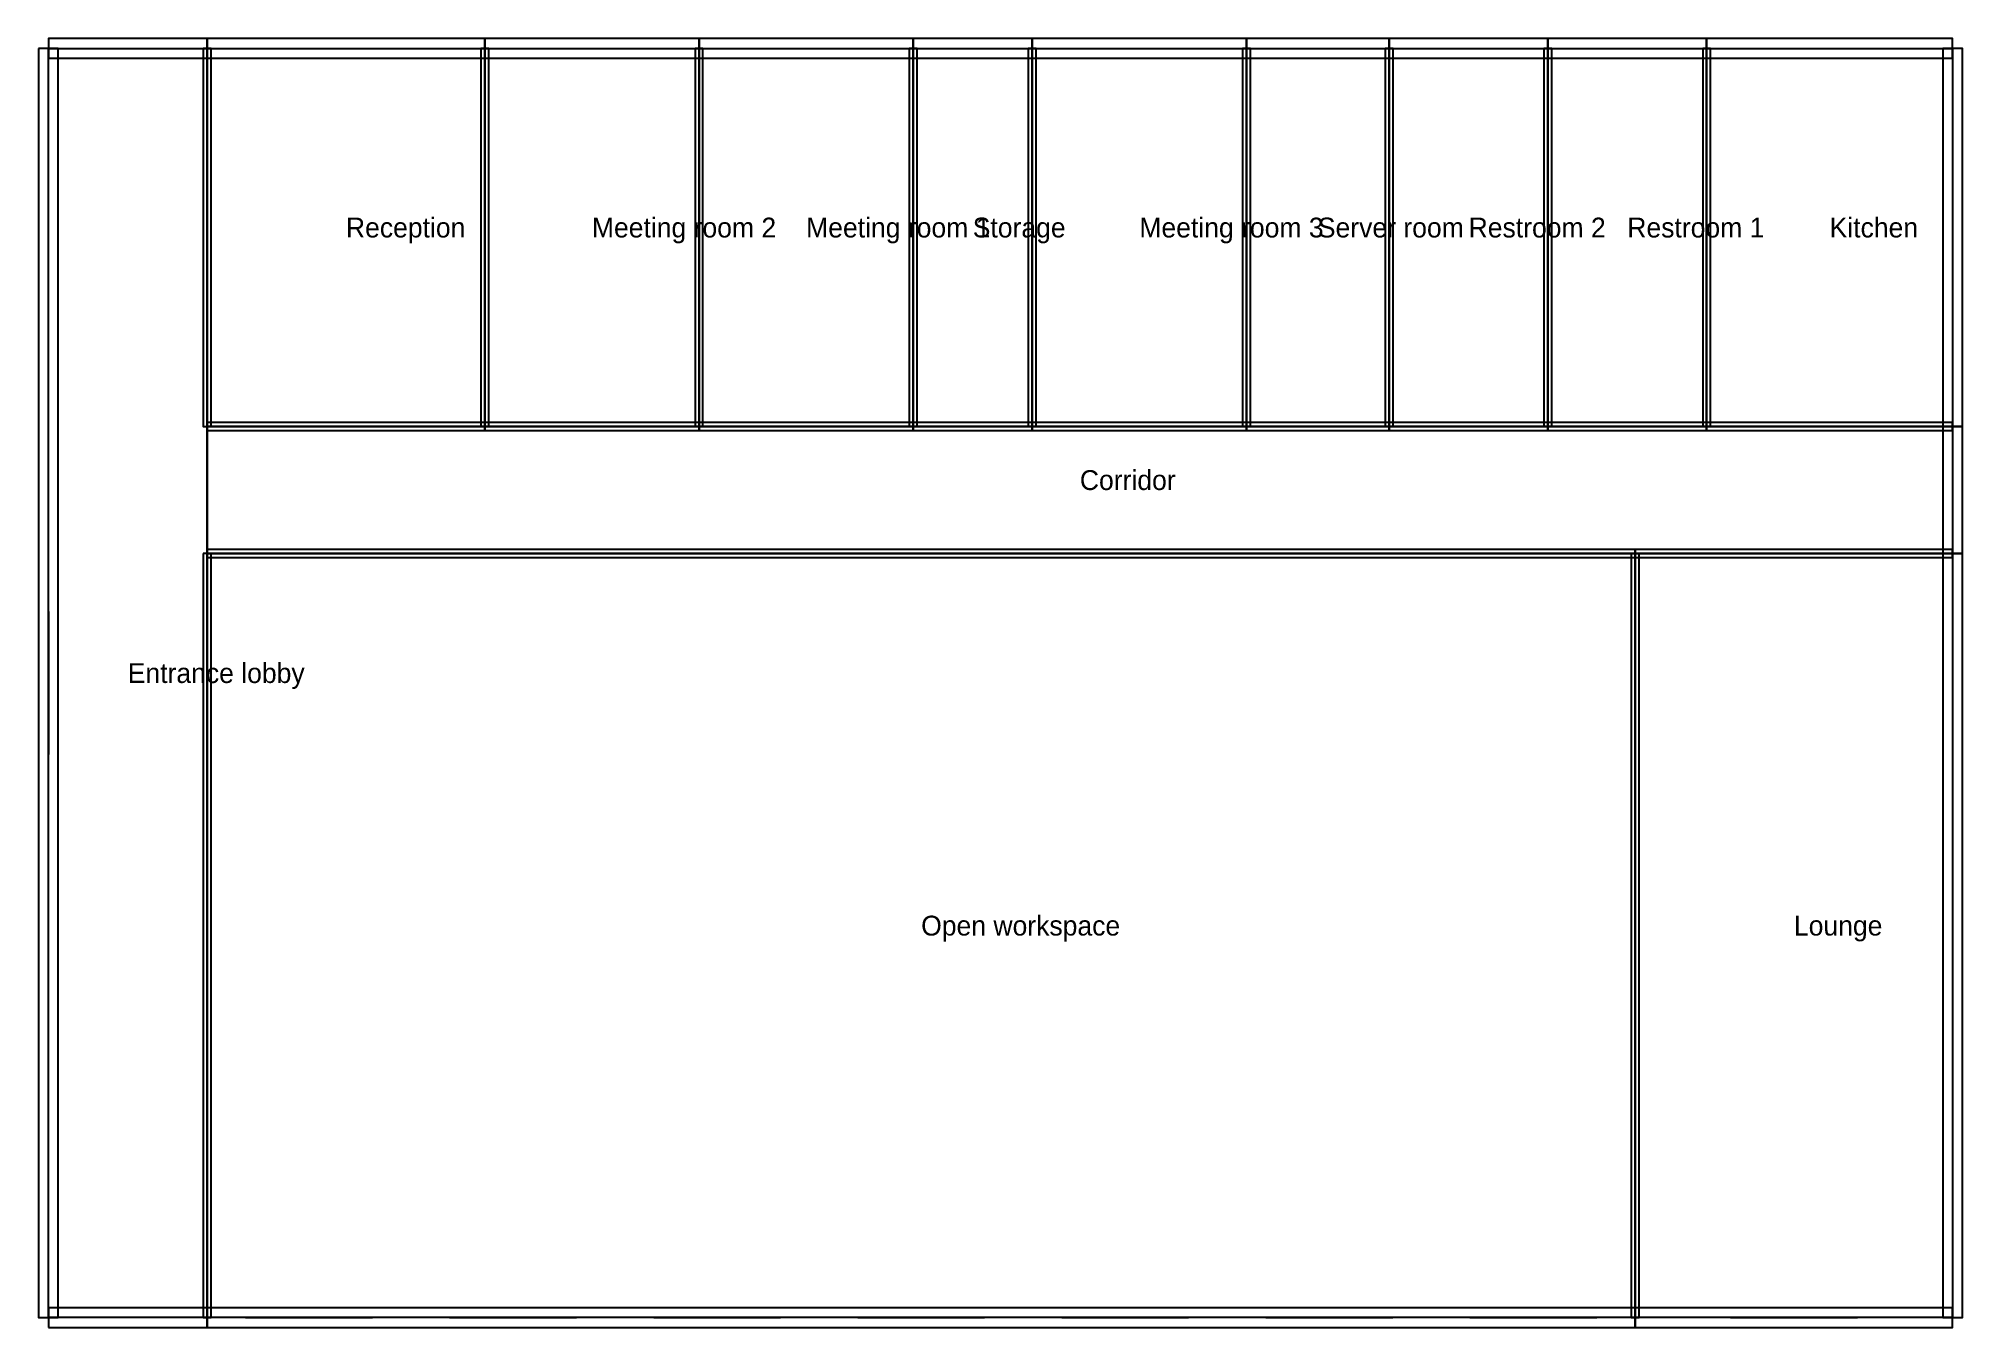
# Model space of a CAD drawing. Header units: millimetres. Extents: x -125 to 24125, y -16125 to 125.
import ezdxf

# ---------------------------------------------------------------- set-up
doc = ezdxf.new("R2010")
doc.units = ezdxf.units.MM
for name, color, linetype in [('DOORS', 3, 'CONTINUOUS'), ('LABELS', 8, 'CONTINUOUS'), ('SPACE_CIRCULATION_CORRIDOR', 8, 'CONTINUOUS'), ('SPACE_CIRCULATION_LOBBY', 8, 'CONTINUOUS'), ('SPACE_OFFICE_KITCHEN', 8, 'CONTINUOUS'), ('SPACE_OFFICE_LOUNGE', 8, 'CONTINUOUS'), ('SPACE_OFFICE_MEETING_ROOM', 8, 'CONTINUOUS'), ('SPACE_OFFICE_OPEN_WORKSPACE', 8, 'CONTINUOUS'), ('SPACE_OFFICE_RECEPTION', 8, 'CONTINUOUS'), ('SPACE_OFFICE_RESTROOM', 8, 'CONTINUOUS'), ('SPACE_OFFICE_SERVER_ROOM', 8, 'CONTINUOUS'), ('SPACE_OFFICE_STORAGE', 8, 'CONTINUOUS'), ('WALLS', 7, 'CONTINUOUS'), ('WINDOWS', 5, 'CONTINUOUS')]:
    doc.layers.add(name, color=color, linetype=linetype)

msp = doc.modelspace()

# ---------------------------------------------------------------- linework, layer by layer
at = {"layer": 'DOORS'}
for p, q in [((2000, -1483), (2000, -3283)), ((6400, -4767), (7300, -4767)), ((9100, -4767), (10000, -4767)), ((11200, -4767), (12100, -4767)), ((13300, -4767), (14200, -4767)), ((15550, -4767), (16450, -4767)), ((17450, -4767), (18350, -4767)), ((19450, -4767), (20350, -4767)), ((22000, -4767), (22900, -4767)), ((10100, -6367), (11900, -6367)), ((21550, -6367), (22450, -6367)), ((0, -7100), (0, -8900))]:
    msp.add_line(p, q, dxfattribs=at)
at = {"layer": 'SPACE_CIRCULATION_CORRIDOR'}
msp.add_lwpolyline([(2000, -4767), (24000, -4767), (24000, -6367), (2000, -6367)], close=True, dxfattribs=at)
at = {"layer": 'SPACE_CIRCULATION_LOBBY'}
msp.add_lwpolyline([(0, 0), (2000, 0), (2000, -16000), (0, -16000)], close=True, dxfattribs=at)
at = {"layer": 'SPACE_OFFICE_KITCHEN'}
msp.add_lwpolyline([(20900, 0), (24000, 0), (24000, -4767), (20900, -4767)], close=True, dxfattribs=at)
at = {"layer": 'SPACE_OFFICE_LOUNGE'}
msp.add_lwpolyline([(20000, -6367), (24000, -6367), (24000, -16000), (20000, -16000)], close=True, dxfattribs=at)
at = {"layer": 'SPACE_OFFICE_MEETING_ROOM'}
for points in [[(5500, 0), (8200, 0), (8200, -4767), (5500, -4767)], [(8200, 0), (10900, 0), (10900, -4767), (8200, -4767)], [(12400, 0), (15100, 0), (15100, -4767), (12400, -4767)]]:
    msp.add_lwpolyline(points, close=True, dxfattribs=at)
at = {"layer": 'SPACE_OFFICE_OPEN_WORKSPACE'}
msp.add_lwpolyline([(2000, -6367), (20000, -6367), (20000, -16000), (2000, -16000)], close=True, dxfattribs=at)
at = {"layer": 'SPACE_OFFICE_RECEPTION'}
msp.add_lwpolyline([(2000, 0), (5500, 0), (5500, -4767), (2000, -4767)], close=True, dxfattribs=at)
at = {"layer": 'SPACE_OFFICE_RESTROOM'}
for points in [[(16900, 0), (18900, 0), (18900, -4767), (16900, -4767)], [(18900, 0), (20900, 0), (20900, -4767), (18900, -4767)]]:
    msp.add_lwpolyline(points, close=True, dxfattribs=at)
at = {"layer": 'SPACE_OFFICE_SERVER_ROOM'}
msp.add_lwpolyline([(15100, 0), (16900, 0), (16900, -4767), (15100, -4767)], close=True, dxfattribs=at)
at = {"layer": 'SPACE_OFFICE_STORAGE'}
msp.add_lwpolyline([(10900, 0), (12400, 0), (12400, -4767), (10900, -4767)], close=True, dxfattribs=at)
at = {"layer": 'WALLS'}
for points in [[(-125, 0), (-125, -16000), (125, -16000), (125, 0)], [(0, -125), (2000, -125), (2000, 125), (0, 125)], [(1950, 0), (1950, -4767), (2050, -4767), (2050, 0)], [(2000, -125), (5500, -125), (5500, 125), (2000, 125)], [(5450, 0), (5450, -4767), (5550, -4767), (5550, 0)], [(5500, -125), (8200, -125), (8200, 125), (5500, 125)], [(8150, 0), (8150, -4767), (8250, -4767), (8250, 0)], [(8200, -125), (10900, -125), (10900, 125), (8200, 125)], [(10850, 0), (10850, -4767), (10950, -4767), (10950, 0)], [(10900, -125), (12400, -125), (12400, 125), (10900, 125)], [(12350, 0), (12350, -4767), (12450, -4767), (12450, 0)], [(12400, -125), (15100, -125), (15100, 125), (12400, 125)], [(15050, 0), (15050, -4767), (15150, -4767), (15150, 0)], [(15100, -125), (16900, -125), (16900, 125), (15100, 125)], [(16850, 0), (16850, -4767), (16950, -4767), (16950, 0)], [(16900, -125), (18900, -125), (18900, 125), (16900, 125)], [(18850, 0), (18850, -4767), (18950, -4767), (18950, 0)], [(18900, -125), (20900, -125), (20900, 125), (18900, 125)], [(20850, 0), (20850, -4767), (20950, -4767), (20950, 0)], [(20900, -125), (24000, -125), (24000, 125), (20900, 125)], [(23875, 0), (23875, -4767), (24125, -4767), (24125, 0)], [(2000, -4817), (5500, -4817), (5500, -4717), (2000, -4717)], [(5500, -4817), (8200, -4817), (8200, -4717), (5500, -4717)], [(8200, -4817), (10900, -4817), (10900, -4717), (8200, -4717)], [(10900, -4817), (12400, -4817), (12400, -4717), (10900, -4717)], [(12400, -4817), (15100, -4817), (15100, -4717), (12400, -4717)], [(15100, -4817), (16900, -4817), (16900, -4717), (15100, -4717)], [(16900, -4817), (18900, -4817), (18900, -4717), (16900, -4717)], [(18900, -4817), (20900, -4817), (20900, -4717), (18900, -4717)], [(20900, -4817), (24000, -4817), (24000, -4717), (20900, -4717)], [(23875, -4767), (23875, -6367), (24125, -6367), (24125, -4767)], [(1950, -6367), (1950, -16000), (2050, -16000), (2050, -6367)], [(2000, -6417), (20000, -6417), (20000, -6317), (2000, -6317)], [(19950, -6367), (19950, -16000), (20050, -16000), (20050, -6367)], [(20000, -6417), (24000, -6417), (24000, -6317), (20000, -6317)], [(23875, -6367), (23875, -16000), (24125, -16000), (24125, -6367)], [(0, -16125), (2000, -16125), (2000, -15875), (0, -15875)], [(2000, -16125), (20000, -16125), (20000, -15875), (2000, -15875)], [(20000, -16125), (24000, -16125), (24000, -15875), (20000, -15875)]]:
    msp.add_lwpolyline(points, close=True, dxfattribs=at)
at = {"layer": 'WINDOWS'}
for p, q in [((24000, -1583), (24000, -3183)), ((24000, -6771), (24000, -8371)), ((24000, -9179), (24000, -10779)), ((24000, -11587), (24000, -13187)), ((24000, -13996), (24000, -15596)), ((2486, -16000), (4086, -16000)), ((5057, -16000), (6657, -16000)), ((7629, -16000), (9229, -16000)), ((10200, -16000), (11800, -16000)), ((12771, -16000), (14371, -16000)), ((15343, -16000), (16943, -16000)), ((17914, -16000), (19514, -16000)), ((21200, -16000), (22800, -16000))]:
    msp.add_line(p, q, dxfattribs=at)

# ---------------------------------------------------------------- texts
at = {"layer": 'LABELS'}
for s, p in [('Reception', (3750, -2383.5)), ('Meeting room 2', (6850, -2383.5)), ('Meeting room 1', (9550, -2383.5)), ('Storage', (11650, -2383.5)), ('Meeting room 3', (13750, -2383.5)), ('Server room', (16000, -2383.5)), ('Restroom 2', (17900, -2383.5)), ('Restroom 1', (19900, -2383.5)), ('Kitchen', (22450, -2383.5)), ('Corridor', (13000, -5567)), ('Entrance lobby', (1000, -8000)), ('Open workspace', (11000, -11183.5)), ('Lounge', (22000, -11183.5))]:
    msp.add_text(s, height=250, dxfattribs=at).set_placement(p)

doc.saveas('drawing.dxf')
